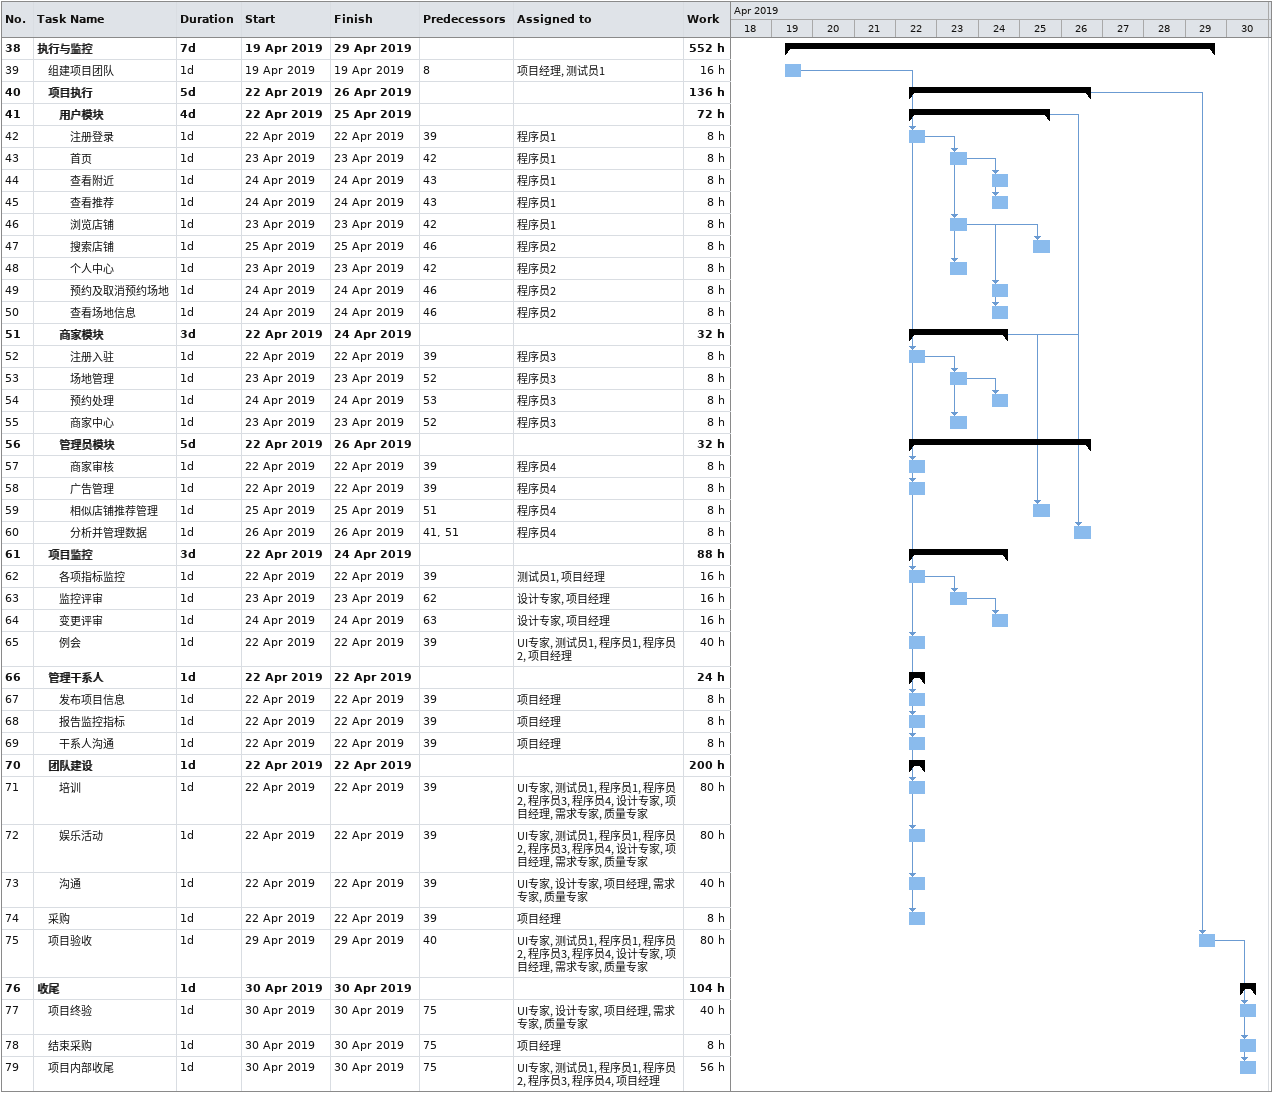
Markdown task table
| ID | Level | Task | Duration | Start | Finish | Predecessors | Resources | Work (h) |
|---|---|---|---|---|---|---|---|---|
| 38 | 1 | **执行与监控** | 7d | 2019-04-19 | 2019-04-29 |  |  | 552 |
| 39 | 2 | 组建项目团队 | 1d | 2019-04-19 | 2019-04-19 | 8 | 项目经理, 测试员1 | 16 |
| 40 | 2 | **项目执行** | 5d | 2019-04-22 | 2019-04-26 |  |  | 136 |
| 41 | 3 | **用户模块** | 4d | 2019-04-22 | 2019-04-25 |  |  | 72 |
| 42 | 4 | 注册登录 | 1d | 2019-04-22 | 2019-04-22 | 39 | 程序员1 | 8 |
| 43 | 4 | 首页 | 1d | 2019-04-23 | 2019-04-23 | 42 | 程序员1 | 8 |
| 44 | 4 | 查看附近 | 1d | 2019-04-24 | 2019-04-24 | 43 | 程序员1 | 8 |
| 45 | 4 | 查看推荐 | 1d | 2019-04-24 | 2019-04-24 | 43 | 程序员1 | 8 |
| 46 | 4 | 浏览店铺 | 1d | 2019-04-23 | 2019-04-23 | 42 | 程序员1 | 8 |
| 47 | 4 | 搜索店铺 | 1d | 2019-04-25 | 2019-04-25 | 46 | 程序员2 | 8 |
| 48 | 4 | 个人中心 | 1d | 2019-04-23 | 2019-04-23 | 42 | 程序员2 | 8 |
| 49 | 4 | 预约及取消预约场地 | 1d | 2019-04-24 | 2019-04-24 | 46 | 程序员2 | 8 |
| 50 | 4 | 查看场地信息 | 1d | 2019-04-24 | 2019-04-24 | 46 | 程序员2 | 8 |
| 51 | 3 | **商家模块** | 3d | 2019-04-22 | 2019-04-24 |  |  | 32 |
| 52 | 4 | 注册入驻 | 1d | 2019-04-22 | 2019-04-22 | 39 | 程序员3 | 8 |
| 53 | 4 | 场地管理 | 1d | 2019-04-23 | 2019-04-23 | 52 | 程序员3 | 8 |
| 54 | 4 | 预约处理 | 1d | 2019-04-24 | 2019-04-24 | 53 | 程序员3 | 8 |
| 55 | 4 | 商家中心 | 1d | 2019-04-23 | 2019-04-23 | 52 | 程序员3 | 8 |
| 56 | 3 | **管理员模块** | 5d | 2019-04-22 | 2019-04-26 |  |  | 32 |
| 57 | 4 | 商家审核 | 1d | 2019-04-22 | 2019-04-22 | 39 | 程序员4 | 8 |
| 58 | 4 | 广告管理 | 1d | 2019-04-22 | 2019-04-22 | 39 | 程序员4 | 8 |
| 59 | 4 | 相似店铺推荐管理 | 1d | 2019-04-25 | 2019-04-25 | 51 | 程序员4 | 8 |
| 60 | 4 | 分析并管理数据 | 1d | 2019-04-26 | 2019-04-26 | 41, 51 | 程序员4 | 8 |
| 61 | 2 | **项目监控** | 3d | 2019-04-22 | 2019-04-24 |  |  | 88 |
| 62 | 3 | 各项指标监控 | 1d | 2019-04-22 | 2019-04-22 | 39 | 测试员1, 项目经理 | 16 |
| 63 | 3 | 监控评审 | 1d | 2019-04-23 | 2019-04-23 | 62 | 设计专家, 项目经理 | 16 |
| 64 | 3 | 变更评审 | 1d | 2019-04-24 | 2019-04-24 | 63 | 设计专家, 项目经理 | 16 |
| 65 | 3 | 例会 | 1d | 2019-04-22 | 2019-04-22 | 39 | UI专家, 测试员1, 程序员1, 程序员2, 项目经理 | 40 |
| 66 | 2 | **管理干系人** | 1d | 2019-04-22 | 2019-04-22 |  |  | 24 |
| 67 | 3 | 发布项目信息 | 1d | 2019-04-22 | 2019-04-22 | 39 | 项目经理 | 8 |
| 68 | 3 | 报告监控指标 | 1d | 2019-04-22 | 2019-04-22 | 39 | 项目经理 | 8 |
| 69 | 3 | 干系人沟通 | 1d | 2019-04-22 | 2019-04-22 | 39 | 项目经理 | 8 |
| 70 | 2 | **团队建设** | 1d | 2019-04-22 | 2019-04-22 |  |  | 200 |
| 71 | 3 | 培训 | 1d | 2019-04-22 | 2019-04-22 | 39 | UI专家, 测试员1, 程序员1, 程序员2, 程序员3, 程序员4, 设计专家, 项目经理, 需求专家, 质量专家 | 80 |
| 72 | 3 | 娱乐活动 | 1d | 2019-04-22 | 2019-04-22 | 39 | UI专家, 测试员1, 程序员1, 程序员2, 程序员3, 程序员4, 设计专家, 项目经理, 需求专家, 质量专家 | 80 |
| 73 | 3 | 沟通 | 1d | 2019-04-22 | 2019-04-22 | 39 | UI专家, 设计专家, 项目经理, 需求专家, 质量专家 | 40 |
| 74 | 2 | 采购 | 1d | 2019-04-22 | 2019-04-22 | 39 | 项目经理 | 8 |
| 75 | 2 | 项目验收 | 1d | 2019-04-29 | 2019-04-29 | 40 | UI专家, 测试员1, 程序员1, 程序员2, 程序员3, 程序员4, 设计专家, 项目经理, 需求专家, 质量专家 | 80 |
| 76 | 1 | **收尾** | 1d | 2019-04-30 | 2019-04-30 |  |  | 104 |
| 77 | 2 | 项目终验 | 1d | 2019-04-30 | 2019-04-30 | 75 | UI专家, 设计专家, 项目经理, 需求专家, 质量专家 | 40 |
| 78 | 2 | 结束采购 | 1d | 2019-04-30 | 2019-04-30 | 75 | 项目经理 | 8 |
| 79 | 2 | 项目内部收尾 | 1d | 2019-04-30 | 2019-04-30 | 75 | UI专家, 测试员1, 程序员1, 程序员2, 程序员3, 程序员4, 项目经理 | 56 |
